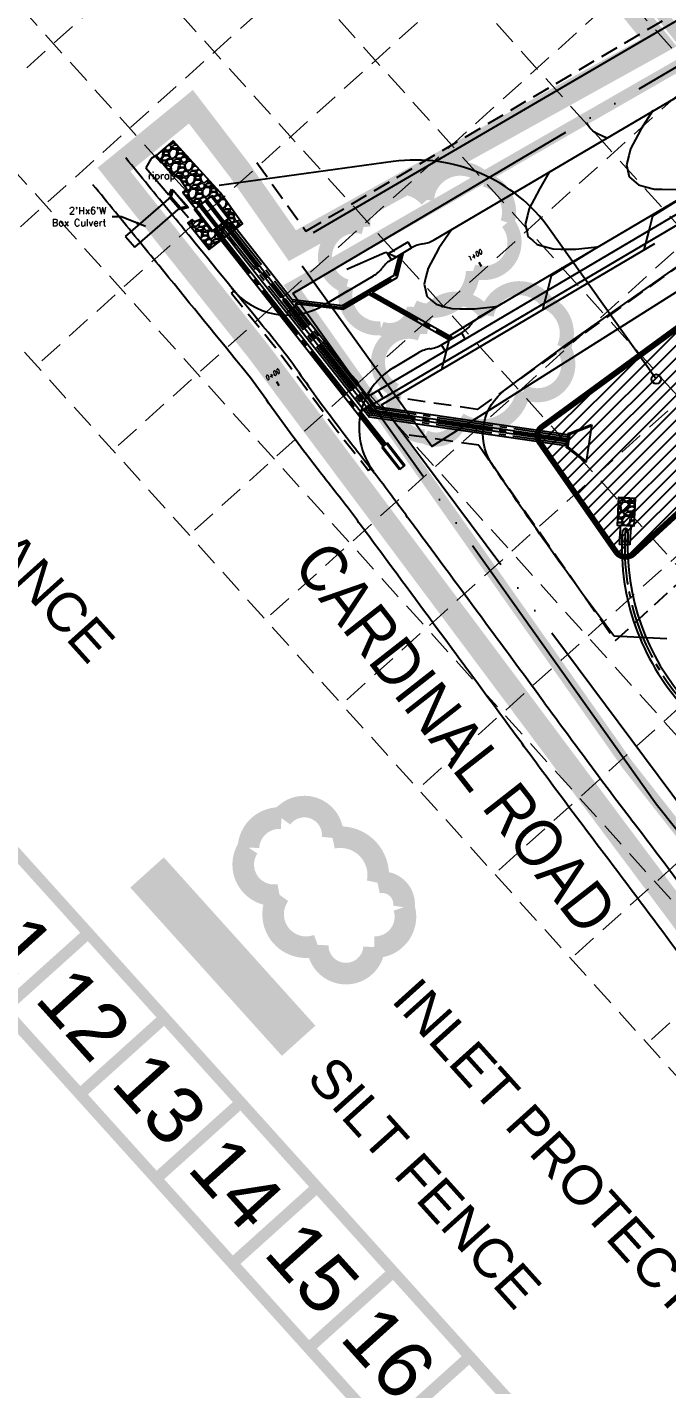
# Model space of a CAD drawing. Header units: inches. Extents: x 5194 to 8721, y 2249 to 5862.
# Drawn here: x 5597 to 5869, y 3967 to 4545 of the extents above; entities that cross this region are included whole.
import ezdxf
from ezdxf.enums import TextEntityAlignment as Align

# ---------------------------------------------------------------- set-up
doc = ezdxf.new("R2010")
doc.units = ezdxf.units.IN
doc.header["$LTSCALE"] = 60
doc.header["$MEASUREMENT"] = 0
for name, pattern in [('03139 BASE$0$PL2', [2.85, 2.25, -0.2, 0, -0.2, 0, -0.2]), ('03139 TOPO$0$PL2', [2.85, 2.25, -0.2, 0, -0.2, 0, -0.2]), ('DASHED2', [0.375, 0.25, -0.125]), ('HIDDEN', [0.375, 0.25, -0.125]), ('HIDDEN2', [0.1875, 0.125, -0.0625]), ('MDASH', [0.375, 0.3, -0.075]), ('SCENT', [0.55, 0.4, -0.05, 0.05, -0.05])]:
    doc.linetypes.add(name, pattern=pattern)
for name, color, linetype in [('03139 BASE$0$AS-FENCE', 7, 'FENCELINE1'), ('03139 BASE$0$CCURB', 7, 'Continuous'), ('03139 BASE$0$CWALK', 7, 'Continuous'), ('03139 BASE$0$NEW-ROW', 7, '03139 BASE$0$PL2'), ('03139 BASE$0$pinlet', 7, 'Continuous'), ('03139 BASE$0$STALBL', 7, 'Continuous'), ('03139 TOPO$0$BNDRY65', 7, '03139 TOPO$0$PL2'), ('03139 TOPO$0$EP', 7, 'Continuous'), ('03139 TOPO$0$exstm', 7, 'Continuous'), ('03139 TOPO$0$row-area', 7, 'Continuous'), ('03139 TOPO$0$STREETNAMES', 7, 'Continuous'), ('BASE', 7, 'Continuous'), ('bndy', 7, 'Continuous'), ('CONT-MJR', 7, 'Continuous'), ('CONT-MNR', 7, 'Continuous'), ('CSAWCUT', 7, 'HIDDEN2'), ('dadiv', 7, 'MDASH'), ('grid', 254, 'HIDDEN'), ('LEGEND', 7, 'Continuous'), ('LIMITS OF DISTURBANCE', 1, 'Continuous'), ('Pstm', 7, 'Continuous'), ('pstmcl', 8, 'SCENT'), ('riprap', 8, 'Continuous'), ('stm-easement', 7, 'HIDDEN2'), ('TEMP-PIPE', 7, 'Continuous')]:
    doc.layers.add(name, color=color, linetype=linetype)
doc.styles.add('03139 BASE$0$L100i', font='simplex.shx', dxfattribs={"width": 0.9, "oblique": 10, "height": 2})
doc.styles.add('03139 TOPO$0$L60', font='simplex', dxfattribs={"height": 3})
doc.styles.add('ARIAL', font='ARIAL.TTF', dxfattribs={"width": 0.875})
doc.styles.add("L200'", font='ARIAL.TTF', dxfattribs={"height": 0.001969})
doc.styles.get("Standard").update_dxf_attribs({"font": 'ARIAL.TTF'})
doc.linetypes.add('FENCELINE1', pattern='A,0.25,-0.1,[133,ltypeshp.shx,S=0.1,R=0,X=-0.1,Y=0],-0.1,1', length=1.45)
doc.dimstyles.new('03139 TOPO$0$HSB', dxfattribs={"dimscale": 40, "dimtxt": 0.06, "dimasz": 0.08, "dimexe": 0.03, "dimexo": 0.06, "dimgap": 0.03, "dimtad": 0, "dimdec": 1, "dimzin": 0, "dimdsep": 46, "dimtxsty": '03139 TOPO$0$L60', "dimcen": 0.06, "dimse1": 1, "dimse2": 1, "dimadec": 0, "dimazin": 0, "dimtfac": 1, "dimtdec": 4, "dimtofl": 0, "dimtmove": 0, "dimatfit": 3, "dimfxl": 0, "dimtvp": 1.2, "dimtolj": 1, "dimtzin": 0, "dimarcsym": 0})

# ---------------------------------------------------------------- blocks, each defined once
blk = doc.blocks.new('proprdcontours')
at = {"layer": 'bndy'}
blk.add_lwpolyline([(5718.77, 4457.49), (5932.25, 4582.17), (6004.21, 4654.09), (6054.58, 4740.4), (6121.74, 4809.93), (6316.03, 4939.39), (6527.11, 5061.67), (6961.26, 5320.6), (7023.62, 5246.28), (6740.59, 5073.66), (6330.42, 4833.9), (6184.11, 4740.4), (6133.74, 4673.27), (6080.97, 4586.96), (5977.83, 4498.25), (5769.15, 4366.39), (5713.98, 4443.11)], dxfattribs=at)
blk = doc.blocks.new('03139 BASE$0$lbl_tic')
blk.add_line((0, -0.04165), (0, 0.04165))

msp = doc.modelspace()

# ---------------------------------------------------------------- hatches: boundary and pattern name
h = msp.add_hatch()
h.set_pattern_fill('ANSI31', color=5, scale=30, style=0)
edge = h.paths.add_edge_path()
edge.add_line((6024.19, 4475.9), (5855.06, 4320.78))
edge.add_arc((5851.66, 4324.45), 5, 215.99239, 312.80422, ccw=False)
edge.add_line((5847.61, 4321.51), (5815.09, 4368.14))
edge.add_arc((5818.76, 4371.01), 4.66, 122.22211, 217.95886, ccw=False)
edge.add_line((5816.28, 4374.95), (5997.4, 4507.43))
edge.add_arc((6003.59, 4498.96), 10.49, 42.02779, 126.1832, ccw=False)
edge.add_line((6011.39, 4505.99), (6024.98, 4489.46))
edge.add_arc((6017.25, 4483.11), 10, -46.11072, 39.4368, ccw=False)
at = {"layer": 'riprap'}
h = msp.add_hatch(dxfattribs=at)
h.set_pattern_fill('GRAVEL', color=1, scale=6, angle=7.35978, style=0)
h.set_pattern_definition([(235.372582, (3.5158, 6.50396), (-40.687160348, -59.703892954), [0.807216, -79.914528]), (192.329482, (3.05712, 5.83973), (70.638231438, 15.17367925), [1.385208, -137.13555]), (139.870182, (1.70386, 5.54394), (67.960196267, -57.770337633), [0.976728, -96.696192]), (274.633482, (-0.4247, 3.75654), (-9.421393018, 119.779954465), [1.261428, -124.881348]), (300.193482, (-0.3228, 2.49924), (-38.976058139, 67.563802126), [1.23693, -122.456238]), (4.633482, (0.29927, 1.43012), (-119.779954465, -9.421393018), [1.261428, -124.881348]), (45.053982, (1.55657, 1.53202), (-69.671465862, -69.4973870866), [1.668174, -165.149094]), (79.615082, (2.73504, 2.7127), (24.744911818, 136.2926586204), [1.574928, -155.917926]), (128.789382, (3.01893, 4.26184), (-57.596347827, 71.208572616), [1.2657, -125.304438]), (182.596182, (2.226, 5.2484), (66.22484338, 2.50404854), [1.444992, -70.804578]), (229.757182, (0.78251, 5.18294), (-62.9522998076, -74.679368163), [1.868688, -185.00025]), (146.173882, (5.47404, 4.45795), (-46.265572204, 30.32321146), [0.637806, -63.143064]), (178.828982, (4.9442, 4.813), (78.894572874, -1.909425203), [1.213422, -120.129066]), (232.35978, (3.731, 4.838), (0.768597, -5.9505698), [0.848526, -7.636752]), (210.558382, (3.22225, 5.4981), (28.215643404, 15.74412783), [0.456948, -45.23769]), (299.161182, (2.8288, 5.2657), (-8.25635818, 17.08310868), [0.646218, -31.664772]), (38.323582, (3.1436, 4.7014), (16.31449646, 14.2069397), [1.049574, -33.936138]), (168.924882, (3.967, 5.3523), (12.6697341, -4.4133644), [0.758946, -18.214722]), (23.749282, (-0.62256, 4.81996), (57.199907588, 25.537630667), [1.0632, -105.25707]), (77.705982, (0.3506, 5.24815), (-15.34767649, -68.530643868), [0.891966, -88.304448]), (300.558382, (3.81334, 6.5424), (-15.74412783, 28.215643404), [0.91389, -44.780748]), (350.970282, (4.27798, 5.75542), (-61.811477494, 10.165690247), [1.0632, -105.25707]), (346.803782, (-0.146, 1.1306), (-31.29004133, 8.05812639), [1.02528, -50.238744]), (302.134882, (0.85217, 0.89655), (-38.207361253, 61.61328951), [0.859068, -85.047858]), (74.161182, (4.64144, 0.5995), (8.058159725, 31.29003285), [0.91389, -44.780748]), (24.713782, (4.89087, 1.4787), (-74.28301213, -33.793999697), [1.005786, -99.572544]), (76.803782, (1.72566, 0.2229), (-8.05812639, -31.29004133), [0.51264, -50.751384]), (108.669682, (4.2844, 0.5534), (-9.02494184, 23.03368123), [0.30594, -30.288174]), (173.323582, (4.1865, 0.8432), (18.62030245, -3.6447654), [1.23693, -23.5017]), (193.368782, (2.95793, 0.98704), (58.73708165, 13.636532213), [1.1463, -113.483538]), (311.049882, (3.2128, 4.1659), (-7.48776925, 11.1325354), [0.865332, -20.767974]), (0.516982, (3.7811, 3.5133), (102.696851156, 1.164962513), [1.510764, -149.565378]), (68.305182, (5.2918, 3.52693), (-18.422093686, -44.72836534), [0.617736, -61.156044]), (97.35978, (5.52, 4.101), (-6.719165, 5.181971), [0.36, -5.64]), (127.616182, (2.81586, 1.1502), (29.18242121, -38.579606757), [0.833544, -82.52112]), (55.372582, (2.3071, 1.81045), (40.687160348, 59.703892954), [1.614432, -79.107312]), (7.35978, (3.2245, 3.139), (5.181971, 6.719165), [1.56, -4.44]), (332.664582, (4.77162, 3.33875), (-64.885829878, 33.968062746), [0.948684, -93.919644]), (261.414382, (5.6144, 2.9031), (-2.87617978, -24.5708693), [0.873612, -42.807048]), (215.005782, (5.48395, 2.0393), (-105.374791574, -74.109062323), [1.42239, -140.816844]), (182.785882, (4.31887, 1.22332), (-78.1259794755, -4.0412224956), [1.504794, -148.974444])])
h.paths.add_polyline_path([(5659.02, 4496.59), (5651.9, 4490.32), (5656.93, 4484.22), (5659.64, 4481.87), (5662.04, 4480.18), (5664.94, 4475.97), (5663.22, 4474.59), (5667.24, 4469.37), (5670.36, 4465.63), (5671.38, 4463.66), (5670.03, 4462.8), (5668.33, 4462.11), (5667.18, 4463.07), (5665.27, 4461.66), (5674.43, 4450.28), (5688.62, 4461.18), (5679.04, 4474.57)])
h.paths.add_polyline_path([(5675.65, 4473.24), (5668.19, 4467.36), (5675.61, 4457.93), (5683.07, 4463.81)], flags=16)
h = msp.add_hatch(dxfattribs=at)
h.set_pattern_fill('GRAVEL', color=1, scale=6, angle=7.35978, style=0)
h.set_pattern_definition([(235.372582, (473.32595, -888.3361), (-40.687160348, -59.703892954), [0.807216, -79.914528]), (192.329482, (472.86726, -889.00032), (70.638231438, 15.17367925), [1.385208, -137.13555]), (139.870182, (471.514, -889.2961), (67.960196267, -57.770337633), [0.976728, -96.696192]), (274.633482, (469.38543, -891.0835), (-9.421393018, 119.779954465), [1.261428, -124.881348]), (300.193482, (469.48733, -892.3408), (-38.976058139, 67.563802126), [1.23693, -122.456238]), (4.633482, (470.1094, -893.40992), (-119.779954465, -9.421393018), [1.261428, -124.881348]), (45.053982, (471.36671, -893.30802), (-69.671465862, -69.4973870866), [1.668174, -165.149094]), (79.615082, (472.54518, -892.12734), (24.744911818, 136.2926586204), [1.574928, -155.917926]), (128.789382, (472.82907, -890.5782), (-57.596347827, 71.208572616), [1.2657, -125.304438]), (182.596182, (472.03616, -889.59165), (66.22484338, 2.50404854), [1.444992, -70.804578]), (229.757182, (470.59265, -889.6571), (-62.9522998076, -74.679368163), [1.868688, -185.00025]), (146.173882, (475.2842, -890.3821), (-46.265572204, 30.32321146), [0.637806, -63.143064]), (178.828982, (474.75433, -890.02704), (78.894572874, -1.909425203), [1.213422, -120.129066]), (232.35978, (473.541, -890.0022), (0.768597, -5.9505698), [0.848526, -7.636752]), (210.558382, (473.0324, -889.342), (28.215643404, 15.74412783), [0.456948, -45.23769]), (299.161182, (472.6389, -889.5743), (-8.25635818, 17.08310868), [0.646218, -31.664772]), (38.323582, (472.9538, -890.1386), (16.31449646, 14.2069397), [1.049574, -33.936138]), (168.924882, (473.7772, -889.4878), (12.6697341, -4.4133644), [0.758946, -18.214722]), (23.749282, (469.18758, -890.02008), (57.199907588, 25.537630667), [1.0632, -105.25707]), (77.705982, (470.16074, -889.5919), (-15.34767649, -68.530643868), [0.891966, -88.304448]), (300.558382, (473.6235, -888.29766), (-15.74412783, 28.215643404), [0.91389, -44.780748]), (350.970282, (474.08812, -889.08462), (-61.811477494, 10.165690247), [1.0632, -105.25707]), (346.803782, (469.6641, -893.7094), (-31.29004133, 8.05812639), [1.02528, -50.238744]), (302.134882, (470.6623, -893.9435), (-38.207361253, 61.61328951), [0.859068, -85.047858]), (74.161182, (474.4516, -894.2405), (8.058159725, 31.29003285), [0.91389, -44.780748]), (24.713782, (474.701, -893.36134), (-74.28301213, -33.793999697), [1.005786, -99.572544]), (76.803782, (471.5358, -894.61715), (-8.05812639, -31.29004133), [0.51264, -50.751384]), (108.669682, (474.0945, -894.2867), (-9.02494184, 23.03368123), [0.30594, -30.288174]), (173.323582, (473.9966, -893.9968), (18.62030245, -3.6447654), [1.23693, -23.5017]), (193.368782, (472.76807, -893.853), (58.73708165, 13.636532213), [1.1463, -113.483538]), (311.049882, (473.023, -890.6742), (-7.48776925, 11.1325354), [0.865332, -20.767974]), (0.516982, (473.59124, -891.32674), (102.696851156, 1.164962513), [1.510764, -149.565378]), (68.305182, (475.10194, -891.3131), (-18.422093686, -44.72836534), [0.617736, -61.156044]), (97.35978, (475.33, -890.739), (-6.719165, 5.181971), [0.36, -5.64]), (127.616182, (472.626, -893.68986), (29.18242121, -38.579606757), [0.833544, -82.52112]), (55.372582, (472.11723, -893.0296), (40.687160348, 59.703892954), [1.614432, -79.107312]), (7.35978, (473.0346, -891.701), (5.181971, 6.719165), [1.56, -4.44]), (332.664582, (474.58176, -891.5013), (-64.885829878, 33.968062746), [0.948684, -93.919644]), (261.414382, (475.4245, -891.9369), (-2.87617978, -24.5708693), [0.873612, -42.807048]), (215.005782, (475.29409, -892.80075), (-105.374791574, -74.109062323), [1.42239, -140.816844]), (182.785882, (474.12901, -893.61672), (-78.1259794755, -4.0412224956), [1.504794, -148.974444])])
h.paths.add_polyline_path([(5855.78, 4344.42), (5855.15, 4332.44), (5848.16, 4332.8), (5848.79, 4344.79)])

# ---------------------------------------------------------------- linework, layer by layer
at = {"layer": '03139 BASE$0$AS-FENCE', "ltscale": 0.25}
msp.add_line((5846.69, 4285.79), (5869.19, 4284.64), dxfattribs=at)
msp.add_lwpolyline([(5846.69, 4285.79, -0.015004), (5794.45, 4359.44, -0.391926), (5800.58, 4390.71), (5826.96, 4410.15), (5908.21, 4467.3), (5946.47, 4495.83), (6008.58, 4544.03), (6010.51, 4541.68)], format="xyb", dxfattribs=at)
at = {"layer": '03139 BASE$0$CCURB'}
for p, q in [((5770.2, 4454.35), (5887.81, 4523.73)), ((5789.51, 4421.62), (5907.12, 4491)), ((5751.96, 4445.91), (5760.57, 4450.99)), ((5722.94, 4426.47), (5744.36, 4439.11)), ((5722.94, 4426.47), (5733.63, 4432.78)), ((5773.3, 4409.73), (5781.91, 4414.82)), ((5752.94, 4400.05), (5763.67, 4406.38))]:
    msp.add_line(p, q, dxfattribs=at)
for centre, radius, start, end in [((5767.17, 4439.79), 13, 97.91764, 120.5375), ((5763.59, 4465.55), 13, 277.91764, 300.5375), ((5758.56, 4434.71), 13, 120.5375, 143.15736), ((5737.75, 4450.3), 13, 300.5375, 323.15736), ((5707.7, 4452.31), 30, 217.75591, 300.5375), ((5796.11, 4410.42), 13, 120.5375, 143.15736), ((5775.3, 4426.01), 13, 300.5375, 323.15736), ((5766.69, 4420.93), 13, 277.91764, 300.5375), ((5770.27, 4395.18), 13, 97.91764, 120.5375), ((5768.19, 4374.21), 30, 120.5375, 154.09481), ((5768.19, 4374.21), 30, 166.1105, 217.75591)]:
    msp.add_arc(centre, radius, start, end, dxfattribs=at)
at = {"layer": '03139 BASE$0$CWALK'}
for p, q in [((5741.2, 4387.32), (5909.66, 4486.7)), ((5739.06, 4381.41), (5911.69, 4483.25)), ((5748.4, 4386.92), (5746.37, 4390.37))]:
    msp.add_line(p, q, dxfattribs=at)
msp.add_lwpolyline([(5743.23, 4386.33, 0, 0.52, 0), (5744.6, 4387.16, 0, 0, 0), (5746.41, 4388.26, 0, 0, 0)], format="xyseb", dxfattribs=at)
msp.add_arc((5768.19, 4374.21), 30, 154.09481, 166.1105, dxfattribs=at)
at = {"layer": '03139 BASE$0$NEW-ROW'}
for p, q in [((5747.75, 4384.21), (5912.71, 4481.53)), ((6003.16, 4041.41), (5747.75, 4384.21))]:
    msp.add_line(p, q, dxfattribs=at)
at = {"layer": '03139 BASE$0$pinlet', "color": 5}
for p, q in [((5750.43, 4448.49), (5759.04, 4453.57)), ((5760.57, 4450.99), (5759.04, 4453.57)), ((5751.96, 4445.91), (5750.43, 4448.49)), ((5774.82, 4407.15), (5773.3, 4409.73)), ((5774.82, 4407.15), (5783.43, 4412.23)), ((5783.43, 4412.23), (5781.91, 4414.82))]:
    msp.add_line(p, q, dxfattribs=at)
at = {"layer": '03139 TOPO$0$BNDRY65'}
for p, q in [((5709.99, 4431.6), (5882.22, 4533.21)), ((5864.69, 4214.19), (5709.99, 4431.6)), ((6106.33, 3909.83), (5864.69, 4214.19))]:
    msp.add_line(p, q, dxfattribs=at)
at = {"layer": '03139 TOPO$0$EP'}
msp.add_lwpolyline([(6042.79, 3934.98, -0.008079), (6013.35, 3967.51, -0.016526), (5999.19, 3984.81, -0.002102), (5978.86, 4011.61, 0.001504), (5950.69, 4048.83, 0.0006), (5916.6, 4093.49, -0.001774), (5905.03, 4108.72, -0.005464), (5891.04, 4127.69, 0.003743), (5871.23, 4154.76, 0.002363), (5840.58, 4195.59, -0.003263), (5818.23, 4225.47, -0.000052), (5802.7, 4246.53, 0.000035), (5779.67, 4277.75, 0.000042), (5748.54, 4319.94, 0.000118), (5737.47, 4334.93, 0.00762), (5730.66, 4343.87, -0.003741), (5715.78, 4363.06, -0.01002), (5697.64, 4387.85, 0.017976), (5688.34, 4400.16, 0.000131), (5687.67, 4400.98, 0.000003), (5652.93, 4443.58, 0.000043), (5644.02, 4454.5, 0.00002), (5624.96, 4477.86, 0.00002)], format="xyb", dxfattribs=at)
for centre, radius, start, end in [((-284170.19, -231954.84), 374025.56, 39.2050618, 39.2096812), ((-57627.96, -47158.18), 81671, 39.1951761, 39.2050617), ((-4171757.13, -3401983.32), 5390240.54, 39.19459181, 39.19517612), ((4124.88, 3126.65), 2034.49, 39.16452, 39.19459), ((5521.91, 4264.59), 232.65, 35.04525, 39.16452), ((6325.17, 4827.99), 748.49, 215.04525, 217.3415), ((7006.27, 5347.63), 1605.18, 217.3415, 218.19879), ((5440.81, 4115.79), 386.83, 36.45238, 38.19879), ((-26126.3, -19202.07), 39632.27, 36.425442, 36.452384), ((-246704.84, -181977.83), 313768.81, 36.4158661, 36.4254416), ((-217996.26, -160799.76), 278093.98, 36.4078723, 36.4158661), ((107515.68, 79257.38), 126363.01, 216.4078723, 216.4197311), ((8119.71, 5923.5), 2842.09, 216.41973, 217.16745), ((1536.5, 932.46), 5419.21, 36.62596, 37.16745)]:
    msp.add_arc(centre, radius, start, end, dxfattribs=at)
at = {"layer": '03139 TOPO$0$exstm', "color": 5}
for p, q in [((5651.9, 4490.32), (5649.7, 4488.97, 631.56)), ((5656.93, 4484.22), (5651.9, 4490.32)), ((5649.7, 4488.97, 631.56), (5647.51, 4485.01)), ((5647.51, 4485.01), (5657.2, 4473.53)), ((5659.64, 4481.87), (5656.93, 4484.22)), ((5662.04, 4480.18), (5659.64, 4481.87)), ((5664.94, 4475.97), (5662.04, 4480.18)), ((5657.2, 4473.53), (5658.58, 4476.02)), ((5662.54, 4467.51), (5657.76, 4472.96)), ((5657.77, 4473.04), (5658.61, 4475.73)), ((5658.18, 4472.49), (5659.06, 4475.31)), ((5658.58, 4476.02), (5662.4, 4471.9)), ((5658.61, 4475.73), (5659.06, 4475.31)), ((5659.21, 4475.32), (5664.72, 4468.66)), ((5663.22, 4474.59), (5664.94, 4475.97)), ((5667.24, 4469.37), (5663.22, 4474.59)), ((5638.84, 4455.76), (5658.18, 4472.7)), ((5642.79, 4451.25), (5662.14, 4468.19)), ((5662.11, 4467.16), (5657.37, 4472.6)), ((5658.18, 4472.7), (5662.14, 4468.19)), ((5662.54, 4467.51), (5662.11, 4467.16)), ((5664.85, 4468.59), (5662.16, 4467.94)), ((5662.4, 4471.9), (5665.58, 4468.14)), ((5665.18, 4468.08), (5662.62, 4467.47)), ((5665.58, 4468.14), (5662.63, 4467.34)), ((5662.63, 4467.34), (5665.64, 4463.9)), ((5664.85, 4468.59), (5665.18, 4468.08)), ((5670.36, 4465.63), (5667.24, 4469.37)), ((5668.33, 4462.11), (5670.04, 4462.81)), ((5670.04, 4462.81), (5671.38, 4463.66)), ((5671.38, 4463.66), (5670.36, 4465.63)), ((5638.84, 4455.76), (5642.79, 4451.25))]:
    msp.add_line(p, q, dxfattribs=at)
at = {"layer": '03139 TOPO$0$row-area'}
msp.add_line((5709.99, 4431.6), (5711.69, 4432.61), dxfattribs=at)
at = {"layer": 'BASE', "const_width": 4.85}
for points in [[(5197.3, 4559.43), (7275.23, 2252.27), (8717.2, 3550.97), (6639.28, 5858.13)], [(5265.74, 4555.91), (7278.83, 2320.62), (8648.75, 3554.51), (6636.09, 5789.29)]]:
    msp.add_lwpolyline(points, close=True, dxfattribs=at)
at = {"layer": 'BASE', "color": 170, "const_width": 6}
for points in [[(5786.68, 4441.04, 0.520567), (5786.68, 4441.04, 0.765195), (5801.36, 4461.77, 0.417879), (5791.84, 4479.98, 0.6649), (5767.08, 4471.31, 0.744833), (5740.11, 4459.75, 0.975642), (5732.86, 4434.59, 0.520567), (5747.5, 4416.7, 0.520567), (5761.48, 4425.84, 0.540264), (5786.68, 4441.04)], [(5808.02, 4389.72, 0.520567), (5808.02, 4389.72, 0.765195), (5825.26, 4408.37, 0.417879), (5818.18, 4427.67, 0.6649), (5792.52, 4422.27, 0.744833), (5764.27, 4414.31, 0.975642), (5753.82, 4390.3, 0.520567), (5766.02, 4370.66, 0.520567), (5781.06, 4377.91, 0.540264), (5808.02, 4389.72)]]:
    msp.add_lwpolyline(points, format="xyb", close=True, dxfattribs=at)
at = {"layer": 'BASE', "const_width": 4.85}
for points in [[(5586.91, 4126.83), (5622.96, 4159.3)], [(5619.38, 4090.78), (5655.43, 4123.25)], [(5651.85, 4054.73), (5687.9, 4087.2)], [(5684.32, 4018.69), (5720.36, 4051.15)], [(5716.78, 3982.64), (5752.83, 4015.1)], [(5749.25, 3946.59), (5785.3, 3979.05)]]:
    msp.add_lwpolyline(points, dxfattribs=at)
at = {"layer": 'bndy'}
msp.add_lwpolyline([(5718.77, 4457.49), (5932.25, 4582.17), (6004.21, 4654.09), (6054.58, 4740.4), (6121.74, 4809.93), (6316.03, 4939.39), (6527.11, 5061.67), (6961.26, 5320.6), (7023.62, 5246.28), (6740.59, 5073.66), (6330.42, 4833.9), (6184.11, 4740.4), (6133.74, 4673.27), (6080.97, 4586.96), (5977.83, 4498.25), (5769.15, 4366.39), (5713.98, 4443.11)], dxfattribs=at)
at = {"layer": 'CONT-MJR'}
for p, q in [((5863.17, 4509.38, 635), (5858.23, 4501.64, 635)), ((5856.96, 4499.25, 635), (5853.71, 4493.16, 635)), ((5858.23, 4501.64, 635), (5856.96, 4499.25, 635)), ((5853.71, 4493.16, 635), (5852.96, 4490.15, 635)), ((5852.96, 4490.15, 635), (5852.03, 4486.37, 635)), ((5852.03, 4486.37, 635), (5852.61, 4483.73, 635)), ((5852.61, 4483.73, 635), (5853.17, 4481.23, 635)), ((5853.17, 4481.23, 635), (5855.19, 4479.45, 635)), ((5855.19, 4479.45, 635), (5857.11, 4477.75, 635)), ((5857.11, 4477.75, 635), (5860.17, 4476.93, 635)), ((5860.17, 4476.93, 635), (5863.87, 4475.94, 635)), ((5881.13, 4475.61, 635), (5863.07, 4464.44, 635)), ((5863.87, 4475.94, 635), (5867.17, 4475.89, 635)), ((5867.17, 4475.89, 635), (5873.48, 4475.8, 635)), ((5863.07, 4464.44, 635), (5861.63, 4458.85, 635)), ((5861.63, 4458.85, 635), (5859.37, 4450.06, 635))]:
    msp.add_line(p, q, dxfattribs=at)
at = {"layer": 'CONT-MJR', "elevation": 635}
msp.add_lwpolyline([(5843.39, 4497.8), (5839.95, 4499.38, -0.175122), (5835.04, 4504.18, -4.375083)], format="xyb", dxfattribs=at)
at = {"layer": 'CONT-MNR'}
for p, q in [((5819.13, 4483.13, 634), (5815.17, 4476.23, 634)), ((5813.89, 4473.85, 634), (5810.64, 4467.76, 634)), ((5815.17, 4476.23, 634), (5813.89, 4473.85, 634)), ((5810.64, 4467.76, 634), (5809.9, 4464.75, 634)), ((5809.9, 4464.75, 634), (5808.96, 4460.96, 634)), ((5777.56, 4458.69, 633), (5772.11, 4450.83, 633)), ((5808.96, 4460.96, 634), (5809.55, 4458.32, 634)), ((5809.55, 4458.32, 634), (5810.1, 4455.83, 634)), ((5810.1, 4455.83, 634), (5812.12, 4454.04, 634)), ((5772.11, 4450.83, 633), (5770.83, 4448.44, 633)), ((5812.12, 4454.04, 634), (5814.04, 4452.35, 634)), ((5814.04, 4452.35, 634), (5817.11, 4451.53, 634)), ((5817.11, 4451.53, 634), (5820.8, 4450.53, 634)), ((5838.06, 4450.2, 634), (5820.01, 4439.03, 634)), ((5820.8, 4450.53, 634), (5824.1, 4450.48, 634)), ((5824.1, 4450.48, 634), (5830.41, 4450.4, 634)), ((5830.41, 4450.4, 634), (5839.53, 4451.45, 634)), ((5840.19, 4451.52, 634), (5838.06, 4450.2, 634)), ((5839.53, 4451.45, 634), (5840.19, 4451.52, 634)), ((5733, 4441.88, 633), (5747.88, 4448.41, 633)), ((5747.88, 4448.41, 633), (5749.6, 4449.16, 633)), ((5749.6, 4449.16, 633), (5754.05, 4447.14)), ((5770.83, 4448.44, 633), (5767.58, 4442.35, 633)), ((5766.66, 4438.64, 633), (5765.9, 4435.56, 633)), ((5767.58, 4442.35, 633), (5766.66, 4438.64, 633)), ((5820.01, 4439.03, 634), (5818.57, 4433.45, 634)), ((5765.9, 4435.56, 633), (5766.45, 4433.06, 633)), ((5766.45, 4433.06, 633), (5767.04, 4430.42, 633)), ((5818.57, 4433.45, 634), (5816.3, 4424.65, 634)), ((5767.04, 4430.42, 633), (5768.95, 4428.73, 633)), ((5768.95, 4428.73, 633), (5770.98, 4426.94, 633)), ((5770.98, 4426.94, 633), (5774.74, 4425.93, 633)), ((5774.74, 4425.93, 633), (5777.74, 4425.13, 633)), ((5795, 4424.8, 633), (5776.94, 4413.63, 633)), ((5777.74, 4425.13, 633), (5781.04, 4425.08, 633)), ((5781.04, 4425.08, 633), (5787.35, 4424.99, 633)), ((5787.35, 4424.99, 633), (5796.47, 4426.04, 633)), ((5797.13, 4426.12, 633), (5795, 4424.8, 633)), ((5796.47, 4426.04, 633), (5797.13, 4426.12, 633)), ((5776.94, 4413.63, 633), (5775.5, 4408.04, 633)), ((5775.5, 4408.04, 633), (5773.24, 4399.25, 633))]:
    msp.add_line(p, q, dxfattribs=at)
at = {"layer": 'CSAWCUT'}
for p, q in [((5683.87, 4431.64), (5685.03, 4432.59)), ((5742.28, 4356.21), (5743.46, 4357.14))]:
    msp.add_line(p, q, dxfattribs=at)
at = {"layer": 'CSAWCUT', "flags": 128}
msp.add_lwpolyline([(5683.87, 4431.64), (5700.44, 4411.43), (5711.18, 4397.29), (5728.9, 4373.07), (5742.28, 4356.21)], dxfattribs=at)
at = {"layer": 'dadiv', "const_width": 5}
msp.add_lwpolyline([(6140.9, 3881.75), (6514.84, 4218.46), (6435.32, 4306.78), (6440.6, 4381.75), (6391.15, 4469.86), (6550.88, 4561.66), (6575.98, 4623.27), (6605.99, 4792.02), (6582.63, 4842.5), (6534.24, 4977.07), (6794.46, 5133.36), (6758.61, 5193.39), (6073.02, 4783.48), (5805.91, 4626.19), (5881.06, 4532.62), (5709.71, 4434.25), (5852.33, 4231.1), (6107.28, 3906.09)], close=True, dxfattribs=at)
at = {"layer": 'grid', "color": 252, "linetype": 'HIDDEN', "lineweight": 0, "ltscale": 0.7}
for p, q in [((6798.27, 5609.79), (5536.04, 4472.98)), ((6830.73, 5573.74), (5568.5, 4436.93)), ((6863.2, 5537.69), (5600.97, 4400.88)), ((6895.67, 5501.64), (5633.44, 4364.83)), ((6928.14, 5465.6), (5665.91, 4328.78)), ((6960.6, 5429.55), (5698.37, 4292.73)), ((6993.07, 5393.5), (5730.84, 4256.68)), ((7025.54, 5357.45), (5763.31, 4220.63)), ((7057.77, 5320.97), (5795.89, 4184.46)), ((7090.24, 5284.92), (5828.35, 4148.41)), ((7122.71, 5248.87), (5860.82, 4112.36)), ((5590.26, 4848.05), (7603.25, 2612.99)), ((5554.21, 4815.58), (7567.2, 2580.52)), ((5518.73, 4782.17), (7531.72, 2547.1)), ((5482.68, 4749.7), (7495.67, 2514.64)), ((5446.63, 4717.23), (7459.62, 2482.17)), ((5410.59, 4684.76), (7423.57, 2449.7)), ((5374.54, 4652.3), (7387.52, 2417.23))]:
    msp.add_line(p, q, dxfattribs=at)
at = {"layer": 'LEGEND', "color": 170, "ltscale": 100, "const_width": 9.2}
msp.add_lwpolyline([(5726.92, 4199.79, 0.520567), (5726.92, 4199.79, 0.765195), (5705.21, 4208.24, 0.417879), (5691.12, 4195.73, 0.6649), (5704.33, 4175.63, 0.744833), (5720.61, 4154.19, 0.975642), (5744.62, 4153.33, 0.520567), (5757.28, 4170.33, 0.520567), (5746.04, 4180.74, 0.540264), (5726.92, 4199.79)], format="xyb", close=True, dxfattribs=at)
at = {"layer": 'LEGEND', "color": 200, "const_width": 19.21}
msp.add_lwpolyline([(5647.97, 4185.1), (5712.49, 4113.47)], dxfattribs=at)
at = {"layer": 'LIMITS OF DISTURBANCE', "linetype": 'DASHED2', "ltscale": 3, "const_width": 10}
msp.add_lwpolyline([(7505.68, 4717.09), (8058.75, 4090.97), (7756.43, 3819.92), (8025.65, 3521.38), (7769.19, 3372.63), (7805.09, 3052.3), (7689, 2984.44), (7563.37, 3133.81), (7398.86, 2841.9), (7303.85, 2927.6), (7279.28, 2933.88), (7266.47, 2961.51), (6650.27, 3517.99), (6376.58, 3695.68), (6145.64, 3844.41), (6034.75, 3953.51), (5925.75, 4098.42), (5695.43, 4406.84), (5633.91, 4484.32), (5666.64, 4511.04), (5687.4, 4483.91), (5709.83, 4451.88), (5865.78, 4538.26), (5790.02, 4632.34)], dxfattribs=at)
at = {"layer": 'Pstm', "color": 5}
for p, q in [((5675.65, 4473.24), (5673.1, 4471.23)), ((5675.65, 4473.24), (5683.07, 4463.81)), ((5670.54, 4469.22), (5668.19, 4467.36)), ((5668.19, 4467.36), (5675.61, 4457.93)), ((5668.58, 4467.67), (5676, 4458.24)), ((5670.15, 4468.91), (5677.57, 4459.48)), ((5673.1, 4471.23), (5670.54, 4469.22)), ((5670.54, 4469.22), (5677.97, 4459.79)), ((5670.54, 4469.22), (5677.97, 4459.79)), ((5670.94, 4469.53), (5678.36, 4460.1)), ((5672.7, 4470.92), (5680.13, 4461.49)), ((5673.1, 4471.23), (5680.52, 4461.8)), ((5673.1, 4471.23), (5680.52, 4461.8)), ((5673.49, 4471.54), (5680.91, 4462.11)), ((5675.26, 4472.93), (5682.68, 4463.5)), ((5680.52, 4461.8), (5677.97, 4459.79)), ((5680.03, 4461.41), (5704.9, 4429.82)), ((5683.07, 4463.81), (5680.52, 4461.8)), ((5681.01, 4462.19), (5705.89, 4430.6)), ((5682.58, 4463.42), (5709.74, 4428.94)), ((5677.97, 4459.79), (5675.61, 4457.93)), ((5676.2, 4458.4), (5748.51, 4366.56)), ((5677.38, 4459.33), (5749.69, 4367.49)), ((5678.46, 4460.18), (5707.51, 4423.28)), ((5753.14, 4439.35), (5755.35, 4447.91)), ((5754.44, 4438.38), (5757.18, 4448.99)), ((5731.17, 4426.39), (5753.14, 4439.35)), ((5743.81, 4432.11), (5754.44, 4438.38)), ((5704.9, 4429.82), (5705.89, 4430.6)), ((5705.83, 4428.65), (5706.81, 4429.42)), ((5705.83, 4428.65), (5709.08, 4424.52)), ((5706.81, 4429.42), (5710.06, 4425.29)), ((5709.74, 4428.94), (5731.17, 4426.39)), ((5711.05, 4427.27), (5731.49, 4424.84)), ((5711.05, 4427.27), (5711.63, 4426.53)), ((5731.49, 4424.84), (5742.32, 4431.23)), ((5742.32, 4431.23), (5776.76, 4411.78)), ((5743.81, 4432.11), (5778.25, 4412.66)), ((5709.08, 4424.52), (5707.51, 4423.28)), ((5707.61, 4423.36), (5742.63, 4378.88)), ((5708.98, 4424.44), (5743.57, 4380.52)), ((5711.63, 4426.53), (5710.06, 4425.29)), ((5710.16, 4425.37), (5744.53, 4381.72)), ((5711.53, 4426.45), (5745.47, 4383.35)), ((5827.48, 4368.26), (5743.57, 4380.52)), ((5827.67, 4369.58), (5744.53, 4381.72)), ((5827.93, 4371.31), (5745.47, 4383.35)), ((5827.23, 4366.53), (5742.63, 4378.88)), ((5837.26, 4375.24), (5827.96, 4371.54)), ((5837.07, 4375.7), (5828.04, 4372.11)), ((5835.05, 4360.09), (5837.26, 4375.24)), ((5837.07, 4375.7), (5837.26, 4375.24)), ((5826.45, 4365.81), (5827.38, 4372.21)), ((5827.11, 4365.72), (5828.04, 4372.11)), ((5827.38, 4372.21), (5828.04, 4372.11)), ((5750.28, 4367.96), (5747.92, 4366.1)), ((5747.92, 4366.1), (5755.35, 4356.67)), ((5748.31, 4366.41), (5755.74, 4356.98)), ((5749.89, 4367.65), (5757.31, 4358.22)), ((5750.28, 4367.96), (5757.7, 4358.53)), ((5826.45, 4365.81), (5827.11, 4365.72)), ((5834.74, 4359.7), (5827.11, 4365.72)), ((5835.05, 4360.09), (5827.19, 4366.29)), ((5757.7, 4358.53), (5755.35, 4356.67)), ((5834.74, 4359.7), (5835.05, 4360.09)), ((5853.9, 4332.5), (5849.41, 4332.74)), ((5853.43, 4324.51), (5848.94, 4324.75))]:
    msp.add_line(p, q, dxfattribs=at)
for centre, radius, start, end in [((6323.08, 4300.82), 474.75, 176.14506, 177.11058), ((5951.25, 4323.65), 101.25, 177.12969, 222.0636), ((5951.25, 4323.65), 98.75, 177.14248, 222.0636), ((6323.08, 4300.82), 470.25, 176.13698, 177.11174)]:
    msp.add_arc(centre, radius, start, end, dxfattribs=at)
msp.add_ellipse((5851.4, 4328.63), major_axis=(-0.18, -2.99), ratio=0.414587, dxfattribs=at)
at = {"layer": 'pstmcl', "color": 5}
for p, q in [((5680.52, 4461.8), (5744.05, 4381.12)), ((5681.8, 4462.81), (5745, 4382.54)), ((5676.79, 4458.86), (5749.1, 4367.03)), ((5679.24, 4460.79), (5743.1, 4379.7)), ((5753.79, 4438.86), (5756.26, 4448.45)), ((5731.33, 4425.61), (5753.79, 4438.86)), ((5708.99, 4428.27), (5731.33, 4425.61)), ((5742.31, 4432.09), (5777.5, 4412.22)), ((5827.58, 4368.92), (5744.05, 4381.12)), ((5827.8, 4370.44), (5745, 4382.54)), ((5827.35, 4367.39), (5743.1, 4379.7))]:
    msp.add_line(p, q, dxfattribs=at)
msp.add_arc((5951.25, 4323.65), 100, 175.42526, 222.0636, dxfattribs=at)
at = {"layer": 'riprap', "color": 1}
msp.add_lwpolyline([(5659.02, 4496.59), (5651.9, 4490.32), (5656.93, 4484.22), (5659.64, 4481.87), (5662.04, 4480.18), (5664.94, 4475.97), (5663.22, 4474.59), (5667.24, 4469.37), (5670.36, 4465.63), (5671.38, 4463.66), (5670.03, 4462.8), (5668.33, 4462.11), (5667.18, 4463.07), (5665.27, 4461.66), (5674.43, 4450.28), (5688.62, 4461.18), (5679.04, 4474.57), (5659.02, 4496.59)], close=True, dxfattribs=at)
at = {"layer": 'riprap'}
for points in [[(5675.65, 4473.24), (5668.19, 4467.36), (5675.61, 4457.93), (5683.07, 4463.81)], [(5855.78, 4344.42), (5855.15, 4332.44), (5848.16, 4332.8), (5848.79, 4344.79)]]:
    msp.add_lwpolyline(points, close=True, dxfattribs=at)
at = {"layer": 'stm-easement'}
for p, q in [((5715.57, 4458.11), (5870.48, 4549.5)), ((5694.66, 4487.23), (5715.57, 4458.11)), ((5847.32, 4283.77), (6061.16, 4480.11)), ((5788.6, 4382.19), (5908.22, 4467.31)), ((5788.6, 4382.19), (5753.11, 4387.38)), ((5789.2, 4366.94), (5757.12, 4371.63)), ((5789.2, 4366.94), (5847.32, 4283.77))]:
    msp.add_line(p, q, dxfattribs=at)
at = {"layer": 'TEMP-PIPE', "color": 170, "const_width": 2.5}
msp.add_lwpolyline([(6024.19, 4475.9), (5855.06, 4320.78, -0.44948), (5847.61, 4321.51), (5815.09, 4368.14, -0.443853), (5816.28, 4374.95), (5997.4, 4507.43, -0.384642), (6011.39, 4505.99), (6024.98, 4489.46, -0.391632), (6024.19, 4475.9, -0.127621)], format="xyb", dxfattribs=at)
at = {"layer": 'TEMP-PIPE'}
msp.add_lwpolyline([(5864.71, 4395.14), (5819.31, 4458.94, 0.279101), (5752.76, 4487.71), (5678.65, 4477.54)], format="xyb", dxfattribs=at)
msp.add_circle((5864.71, 4395.14), 2, dxfattribs=at)

# ---------------------------------------------------------------- block references
msp.add_blockref('proprdcontours', (0, 0))
at = {"layer": '03139 BASE$0$STALBL', "xscale": 24.00960384153662, "yscale": 24.00960384153662, "zscale": 24.00960384153662, "rotation": 30.53749999802563}
for p in [(5789.86, 4443.89), (5703.73, 4393.08)]:
    msp.add_blockref('03139 BASE$0$lbl_tic', p, dxfattribs=at)

# ---------------------------------------------------------------- texts
at = {"layer": '03139 BASE$0$STALBL', "style": '03139 BASE$0$L100i', "oblique": 10, "width": 0.9}
for s, p in [('1+00', (5788.34, 4446.47)), ('0+00', (5702.21, 4395.66))]:
    msp.add_text(s, height=2, rotation=30.5375, dxfattribs=at).set_placement(p, align=Align.BOTTOM_CENTER)
at = {"layer": '03139 TOPO$0$exstm', "color": 5, "char_height": 3, "attachment_point": 6, "style": '03139 TOPO$0$L60'}
for s, insert in [('\\A1;riprap', (5660.07, 4481.2)), ("\\A1;2'Hx6'W\\PBox Culvert", (5630.6, 4464.24))]:
    msp.add_mtext(s, dxfattribs=dict(at, insert=insert))
at = {"layer": '03139 TOPO$0$STREETNAMES', "color": 7, "style": 'ARIAL', "width": 0.875}
msp.add_text('CARDINAL ROAD', height=20, rotation=308.01639, dxfattribs=at).set_placement((5709.66, 4315.6))
at = {"layer": 'BASE'}
for s, p in [('11', (5588.7, 4161.09)), ('12', (5621.17, 4125.04)), ('13', (5653.64, 4088.99)), ('14', (5686.11, 4052.94)), ('15', (5718.57, 4016.89)), ('16', (5751.04, 3980.84))]:
    msp.add_text(s, height=24.257, rotation=312.00749, dxfattribs=at).set_placement(p, align=Align.MIDDLE_CENTER)
at = {"layer": 'LEGEND', "style": "L200'"}
for s, height, p in [('LIMITS OF DISTURBANCE', 16.5432, (5432.46, 4484.86)), ('INLET PROTECTION', 16.5432, (5751.45, 4130.49)), ('SILT FENCE', 16.543, (5715.33, 4097.27))]:
    msp.add_text(s, height=height, rotation=312.00749, dxfattribs=at).set_placement(p)

# ---------------------------------------------------------------- leaders
at = {"layer": '03139 TOPO$0$exstm', "color": 5, "annotation_type": 0, "has_hookline": 1, "hookline_direction": 1, "text_width": 25.57}
msp.add_leader([(5647.32, 4460.05), (5637.1, 4464.24), (5633.1, 4464.24)], dimstyle='03139 TOPO$0$HSB', override={"dimscale": 50, "dimexo": 0.0625, "dimgap": 0.05, "dimtad": 0, "dimtdec": 1}, dxfattribs=at)

doc.saveas('drawing.dxf')
